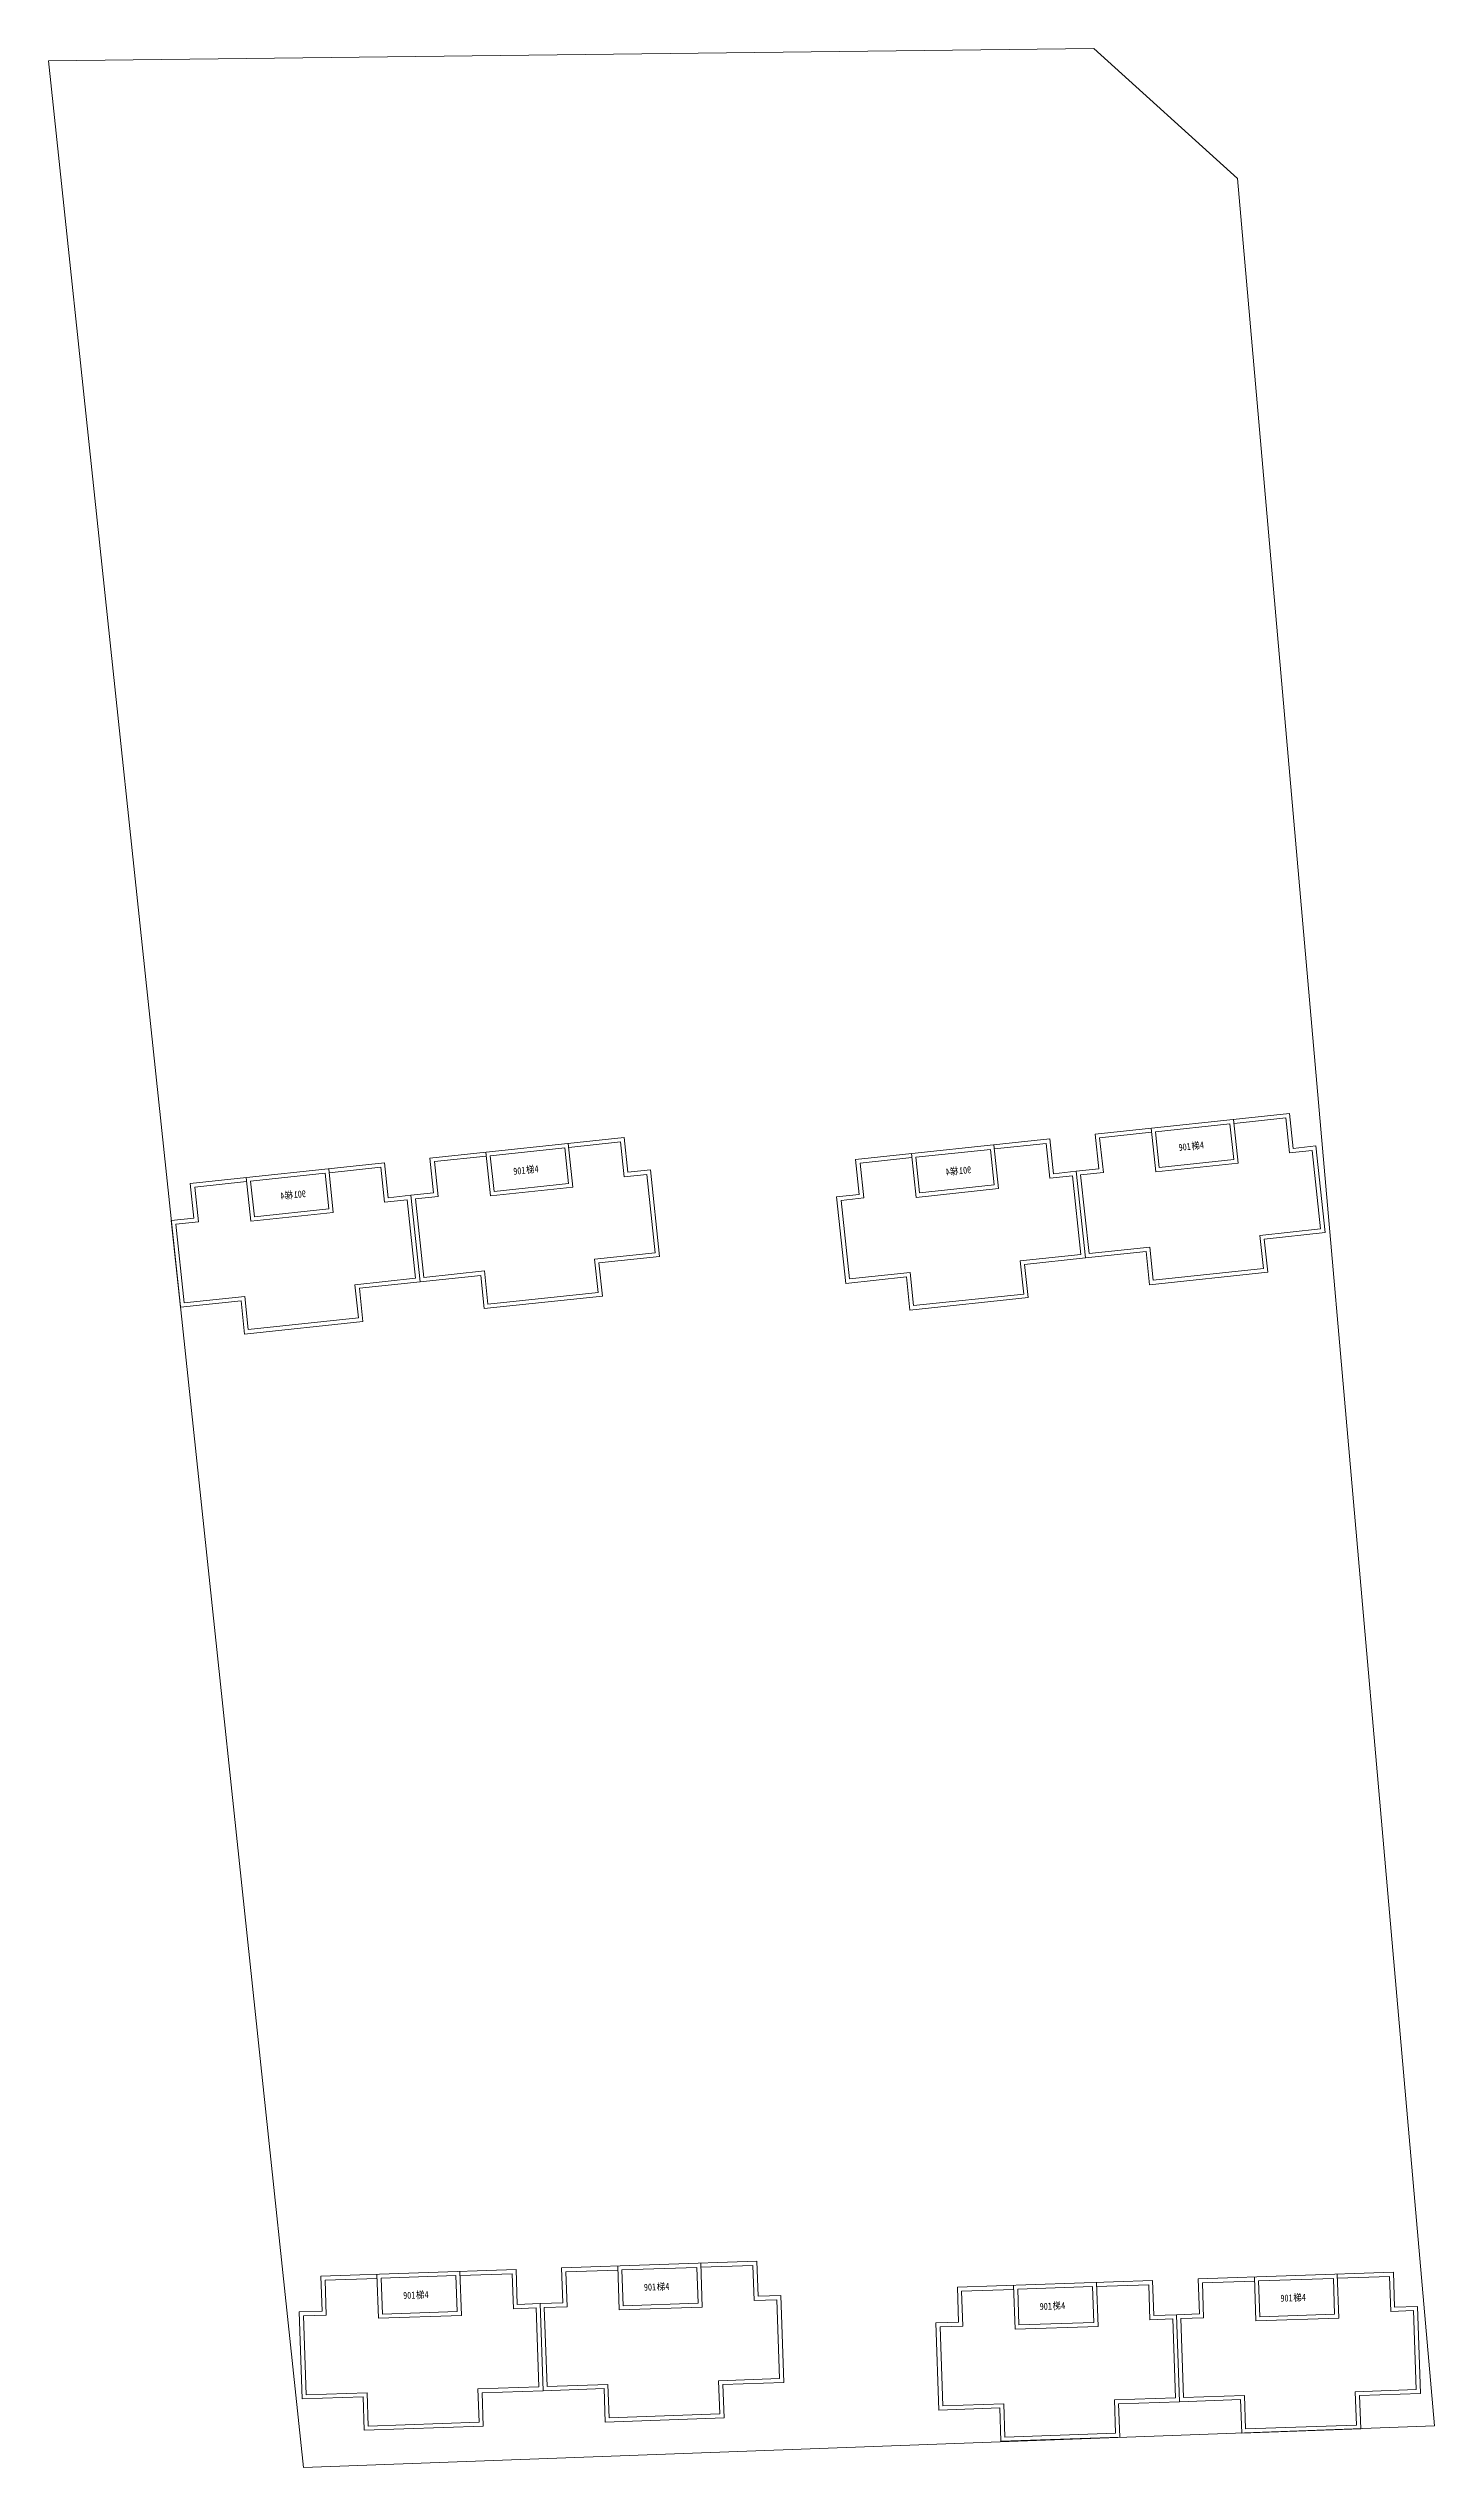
# Model space of a CAD drawing. Extents: x 65861 to 180383, y -19954 to 24543.
# Drawn here: x 126105 to 127808, y -12083 to -9111 of the extents above; entities that cross this region are included whole.
import ezdxf

# ---------------------------------------------------------------- set-up
doc = ezdxf.new("R2010")
doc.units = 0
doc.header["$LTSCALE"] = 1000
doc.header["$MEASUREMENT"] = 0
doc.layers.add('140', color=2, linetype='Continuous', lineweight=5)
doc.layers.add('901T4', color=2, linetype='Continuous', lineweight=5)
doc.styles.add('黑体', font='SIMHEI.TTF', dxfattribs={"width": 0.85, "height": 10})

# ---------------------------------------------------------------- blocks, each defined once
blk = doc.blocks.new('hg')
at = {"layer": '901T4', "color": 0, "linetype": 'ByBlock', "style": '黑体', "width": 0.85}
for s, p in [('901', (63477.1, -17864.65)), ('梯', (63478.68, -17864.6)), ('4', (63479.73, -17864.56))]:
    blk.add_text(s, height=0.859, rotation=1.9639, dxfattribs=at).set_placement(p)

msp = doc.modelspace()

# ---------------------------------------------------------------- linework, layer by layer
at = {"layer": '140', "color": 7}
for p, q in [((127389.2, -9111.1), (126104.9, -9126.5)), ((127565.9, -9270.9), (127389.2, -9111.1)), ((126104.9, -9126.5), (126418.3, -12082.7)), ((127807.9, -12031.5), (127565.9, -9270.9)), ((127629.6, -10419.4), (127390.9, -10444.7)), ((127561, -10426.7), (127566.7, -10480.4)), ((127625.2, -10424.9), (127561.5, -10431.7)), ((127629.7, -10467.7), (127625.2, -10424.9)), ((127634.1, -10462.2), (127629.6, -10419.4)), ((126812.3, -10448.8), (126573.6, -10474.1)), ((126743.6, -10456.1), (126749.3, -10509.8)), ((126807.8, -10454.3), (126744.2, -10461)), ((126812.3, -10497.1), (126807.8, -10454.3)), ((126816.8, -10491.6), (126812.3, -10448.8)), ((127096.6, -10475.9), (127335.3, -10450.6)), ((127272.3, -10511.6), (127266.6, -10457.9)), ((127267.2, -10462.9), (127330.8, -10456.1)), ((127330.8, -10456.1), (127335.3, -10498.9)), ((127335.3, -10450.6), (127339.8, -10493.4)), ((127390.9, -10444.7), (127395.5, -10487.5)), ((127460.1, -10442.4), (127396.4, -10449.2)), ((127396.4, -10449.2), (127401, -10491.9)), ((127465.3, -10491.2), (127459.6, -10437.5)), ((127465.1, -10441.9), (127556.5, -10432.2)), ((127469.7, -10485.7), (127465.1, -10441.9)), ((127556.5, -10432.2), (127556.5, -10432.2)), ((127556.5, -10432.2), (127561.2, -10476)), ((127662, -10459.2), (127634.1, -10462.2)), ((127673.3, -10565.6), (127662, -10459.2)), ((126279.2, -10505.3), (126517.9, -10480)), ((126455, -10541), (126449.3, -10487.3)), ((126449.8, -10492.2), (126513.5, -10485.5)), ((126513.5, -10485.5), (126518, -10528.3)), ((126517.9, -10480), (126522.4, -10522.8)), ((126573.6, -10474.1), (126578.1, -10516.9)), ((126642.7, -10471.8), (126579.1, -10478.5)), ((126579.1, -10478.5), (126583.6, -10521.3)), ((126647.9, -10520.5), (126642.2, -10466.8)), ((126647.7, -10471.3), (126739.2, -10461.6)), ((126652.4, -10515), (126647.7, -10471.3)), ((126739.2, -10461.6), (126739.2, -10461.6)), ((126739.2, -10461.6), (126743.8, -10505.3)), ((126844.6, -10488.6), (126816.8, -10491.6)), ((126855.9, -10595), (126844.6, -10488.6)), ((127101.1, -10518.7), (127096.6, -10475.9)), ((127102.1, -10480.4), (127165.7, -10473.6)), ((127106.6, -10523.1), (127102.1, -10480.4)), ((127165.2, -10468.7), (127170.9, -10522.4)), ((127262.2, -10463.4), (127170.7, -10473.1)), ((127170.7, -10473.1), (127170.7, -10473.1)), ((127170.7, -10473.1), (127175.3, -10516.9)), ((127266.8, -10507.2), (127262.2, -10463.4)), ((127395.5, -10487.5), (127367.6, -10490.4)), ((127566.7, -10480.4), (127465.3, -10491.2)), ((127561.2, -10476), (127469.7, -10485.7)), ((127657.5, -10464.7), (127629.7, -10467.7)), ((127667.8, -10561.2), (127657.5, -10464.7)), ((126283.8, -10548.1), (126279.2, -10505.3)), ((126284.7, -10509.7), (126348.4, -10503)), ((126289.3, -10552.5), (126284.7, -10509.7)), ((126347.9, -10498), (126353.6, -10551.7)), ((126444.8, -10492.8), (126353.4, -10502.5)), ((126353.4, -10502.5), (126353.4, -10502.5)), ((126353.4, -10502.5), (126358, -10546.2)), ((126449.5, -10536.5), (126444.8, -10492.8)), ((126578.1, -10516.9), (126550.3, -10519.8)), ((126749.3, -10509.8), (126647.9, -10520.5)), ((126743.8, -10505.3), (126652.4, -10515)), ((126840.2, -10494.1), (126812.3, -10497.1)), ((126850.4, -10590.6), (126840.2, -10494.1)), ((127073.3, -10521.6), (127101.1, -10518.7)), ((127170.9, -10522.4), (127272.3, -10511.6)), ((127175.3, -10516.9), (127266.8, -10507.2)), ((127335.3, -10498.9), (127363.2, -10495.9)), ((127339.8, -10493.4), (127367.6, -10490.4)), ((127363.2, -10495.9), (127373.4, -10592.4)), ((127367.6, -10490.4), (127378.9, -10596.8)), ((127367.6, -10490.4), (127378.9, -10596.8)), ((127401, -10491.9), (127373.1, -10494.9)), ((127373.1, -10494.9), (127383.4, -10591.3)), ((126255.9, -10551), (126283.8, -10548.1)), ((126353.6, -10551.7), (126455, -10541)), ((126358, -10546.2), (126449.5, -10536.5)), ((126518, -10528.3), (126545.8, -10525.3)), ((126522.4, -10522.8), (126550.3, -10519.8)), ((126545.8, -10525.3), (126556.1, -10621.8)), ((126550.3, -10519.8), (126561.6, -10626.2)), ((126550.3, -10519.8), (126561.6, -10626.2)), ((126583.6, -10521.3), (126555.8, -10524.3)), ((126555.8, -10524.3), (126566, -10620.7)), ((127084.6, -10628), (127073.3, -10521.6)), ((127078.8, -10526.1), (127106.6, -10523.1)), ((127089, -10622.5), (127078.8, -10526.1)), ((126267.2, -10657.4), (126255.9, -10551)), ((126261.4, -10555.5), (126289.3, -10552.5)), ((126271.7, -10651.9), (126261.4, -10555.5)), ((127593.2, -10569.1), (127667.8, -10561.2)), ((127597.6, -10609.9), (127593.2, -10569.1)), ((127598.7, -10573.6), (127673.3, -10565.6)), ((127603.1, -10614.3), (127598.7, -10573.6)), ((126775.8, -10598.5), (126850.4, -10590.6)), ((126780.3, -10639.2), (126775.8, -10598.5)), ((126781.3, -10602.9), (126855.9, -10595)), ((126785.8, -10643.7), (126781.3, -10602.9)), ((127373.4, -10592.4), (127298.8, -10600.3)), ((127298.8, -10600.3), (127303.3, -10641.1)), ((127378.9, -10596.8), (127304.3, -10604.8)), ((127304.3, -10604.8), (127308.8, -10645.5)), ((127378.9, -10596.8), (127453.5, -10588.9)), ((127383.4, -10591.3), (127458, -10583.4)), ((127453.5, -10588.9), (127457.7, -10629.7)), ((127458, -10583.4), (127462.1, -10624.2)), ((126556.1, -10621.8), (126481.5, -10629.7)), ((126481.5, -10629.7), (126485.9, -10670.4)), ((126561.6, -10626.2), (126487, -10634.1)), ((126487, -10634.1), (126491.4, -10674.9)), ((126561.6, -10626.2), (126636.1, -10618.3)), ((126566, -10620.7), (126640.6, -10612.8)), ((126636.1, -10618.3), (126640.3, -10659.1)), ((126640.6, -10612.8), (126644.8, -10653.6)), ((127159.1, -10620.1), (127084.6, -10628)), ((127163.6, -10614.6), (127089, -10622.5)), ((127163.3, -10660.9), (127159.1, -10620.1)), ((127167.8, -10655.4), (127163.6, -10614.6)), ((127457.7, -10629.7), (127603.1, -10614.3)), ((127462.1, -10624.2), (127597.6, -10609.9)), ((126341.8, -10649.5), (126267.2, -10657.4)), ((126346.3, -10644), (126271.7, -10651.9)), ((126346, -10690.3), (126341.8, -10649.5)), ((126350.4, -10684.8), (126346.3, -10644)), ((126640.3, -10659.1), (126785.8, -10643.7)), ((126644.8, -10653.6), (126780.3, -10639.2)), ((127308.8, -10645.5), (127163.3, -10660.9)), ((127303.3, -10641.1), (127167.8, -10655.4)), ((126491.4, -10674.9), (126346, -10690.3)), ((126485.9, -10670.4), (126350.4, -10684.8)), ((126679.5, -11839.3), (126439.7, -11847.6)), ((126439.7, -11847.6), (126441.1, -11890.5)), ((126508.8, -11850.2), (126444.8, -11852.4)), ((126444.8, -11852.4), (126446.3, -11895.4)), ((126510.5, -11899.2), (126508.6, -11845.2)), ((126513.8, -11850), (126605.7, -11846.9)), ((126515.3, -11894), (126513.8, -11850)), ((126605.7, -11846.9), (126605.7, -11846.9)), ((126605.7, -11846.9), (126607.2, -11890.8)), ((126610.6, -11841.7), (126612.4, -11895.7)), ((126674.7, -11844.5), (126610.7, -11846.7)), ((126676.2, -11887.5), (126674.7, -11844.5)), ((126681, -11882.3), (126679.5, -11839.3)), ((126975.4, -11829.2), (126735.5, -11837.4)), ((126735.5, -11837.4), (126737, -11880.4)), ((126804.6, -11840), (126740.7, -11842.2)), ((126740.7, -11842.2), (126742.1, -11885.2)), ((126806.3, -11889), (126804.5, -11835.1)), ((126809.6, -11839.9), (126901.6, -11836.7)), ((126811.1, -11883.9), (126809.6, -11839.9)), ((126901.6, -11836.7), (126901.6, -11836.7)), ((126901.6, -11836.7), (126903.1, -11880.7)), ((126906.4, -11831.6), (126908.2, -11885.5)), ((126970.5, -11834.4), (126906.6, -11836.6)), ((126972, -11877.3), (126970.5, -11834.4)), ((126976.8, -11872.2), (126975.4, -11829.2)), ((127461.5, -11852.9), (127221.7, -11861.1)), ((127392.6, -11855.2), (127394.4, -11909.2)), ((127463, -11895.8), (127461.5, -11852.9)), ((127757.4, -11842.7), (127517.5, -11850.9)), ((127517.5, -11850.9), (127519, -11893.9)), ((127586.6, -11853.6), (127522.7, -11855.8)), ((127522.7, -11855.8), (127524.1, -11898.7)), ((127588.3, -11902.5), (127586.5, -11848.6)), ((127591.6, -11853.4), (127683.6, -11850.3)), ((127593.1, -11897.4), (127591.6, -11853.4)), ((127683.6, -11850.3), (127683.6, -11850.3)), ((127683.6, -11850.3), (127685.1, -11894.2)), ((127688.4, -11845.1), (127690.2, -11899.1)), ((127752.5, -11847.9), (127688.6, -11850.1)), ((127754, -11890.9), (127752.5, -11847.9)), ((127758.8, -11885.7), (127757.4, -11842.7)), ((126704.2, -11886.5), (126676.2, -11887.5)), ((126709, -11881.3), (126681, -11882.3)), ((126707.5, -11983.5), (126704.2, -11886.5)), ((126737, -11880.4), (126709, -11881.3)), ((126712.6, -11988.3), (126709, -11881.3)), ((126709, -11881.3), (126712.6, -11988.3)), ((126742.1, -11885.2), (126714.1, -11886.2)), ((126714.1, -11886.2), (126717.5, -11983.1)), ((126908.2, -11885.5), (126806.3, -11889)), ((126903.1, -11880.7), (126811.1, -11883.9)), ((127000, -11876.4), (126972, -11877.3)), ((127004.8, -11871.2), (126976.8, -11872.2)), ((127003.3, -11973.3), (127000, -11876.4)), ((127008.5, -11978.1), (127004.8, -11871.2)), ((127221.7, -11861.1), (127223.1, -11904.1)), ((127290.8, -11863.7), (127226.8, -11865.9)), ((127226.8, -11865.9), (127228.3, -11908.9)), ((127292.5, -11912.7), (127290.6, -11858.7)), ((127295.8, -11863.6), (127387.7, -11860.4)), ((127297.3, -11907.5), (127295.8, -11863.6)), ((127387.7, -11860.4), (127387.7, -11860.4)), ((127387.7, -11860.4), (127389.2, -11904.4)), ((127456.7, -11858), (127392.7, -11860.2)), ((127458.2, -11901), (127456.7, -11858)), ((127786.8, -11884.7), (127758.8, -11885.7)), ((127790.5, -11991.7), (127786.8, -11884.7)), ((126441.1, -11890.5), (126413.2, -11891.5)), ((126413.2, -11891.5), (126416.8, -11998.4)), ((126446.3, -11895.4), (126418.3, -11896.3)), ((126418.3, -11896.3), (126421.6, -11993.3)), ((126612.4, -11895.7), (126510.5, -11899.2)), ((126607.2, -11890.8), (126515.3, -11894)), ((127223.1, -11904.1), (127195.2, -11905)), ((127195.2, -11905), (127198.8, -12012)), ((127228.3, -11908.9), (127200.3, -11909.9)), ((127200.3, -11909.9), (127203.6, -12006.8)), ((127394.4, -11909.2), (127292.5, -11912.7)), ((127389.2, -11904.4), (127297.3, -11907.5)), ((127486.2, -11900), (127458.2, -11901)), ((127491, -11894.9), (127463, -11895.8)), ((127489.5, -11997), (127486.2, -11900)), ((127519, -11893.9), (127491, -11894.9)), ((127494.6, -12001.8), (127491, -11894.9)), ((127491, -11894.9), (127494.6, -12001.8)), ((127524.1, -11898.7), (127496.1, -11899.7)), ((127496.1, -11899.7), (127499.5, -11996.6)), ((127690.2, -11899.1), (127588.3, -11902.5)), ((127685.1, -11894.2), (127593.1, -11897.4)), ((127782, -11889.9), (127754, -11890.9)), ((127785.3, -11986.8), (127782, -11889.9)), ((126928.3, -11975.9), (127003.3, -11973.3)), ((126416.8, -11998.4), (126491.8, -11995.9)), ((126421.6, -11993.3), (126496.6, -11990.7)), ((126491.8, -11995.9), (126493, -12036.8)), ((126496.6, -11990.7), (126497.9, -12031.7)), ((126632.5, -11986), (126707.5, -11983.5)), ((126634, -12027), (126632.5, -11986)), ((126637.7, -11990.9), (126712.6, -11988.3)), ((126639.2, -12031.8), (126637.7, -11990.9)), ((126712.6, -11988.3), (126787.6, -11985.7)), ((126717.5, -11983.1), (126792.4, -11980.5)), ((126787.6, -11985.7), (126788.9, -12026.7)), ((126792.4, -11980.5), (126793.7, -12021.5)), ((126929.9, -12016.8), (126928.3, -11975.9)), ((126933.5, -11980.7), (127008.5, -11978.1)), ((126935.1, -12021.7), (126933.5, -11980.7)), ((127203.6, -12006.8), (127278.6, -12004.2)), ((127278.6, -12004.2), (127279.9, -12045.2)), ((127414.5, -11999.6), (127489.5, -11997)), ((127416, -12040.5), (127414.5, -11999.6)), ((127419.7, -12004.4), (127494.6, -12001.8)), ((127421.2, -12045.3), (127419.7, -12004.4)), ((127494.6, -12001.8), (127569.6, -11999.2)), ((127499.5, -11996.6), (127574.4, -11994.1)), ((127569.6, -11999.2), (127570.9, -12040.2)), ((127574.4, -11994.1), (127575.7, -12035)), ((127710.3, -11989.4), (127785.3, -11986.8)), ((127711.9, -12030.4), (127710.3, -11989.4)), ((127715.5, -11994.2), (127790.5, -11991.7)), ((127717.1, -12035.2), (127715.5, -11994.2)), ((126418.3, -12082.7), (127807.9, -12031.5)), ((126493, -12036.8), (126639.2, -12031.8)), ((126497.9, -12031.7), (126634, -12027)), ((126788.9, -12026.7), (126935.1, -12021.7)), ((126793.7, -12021.5), (126929.9, -12016.8)), ((127198.8, -12012), (127273.8, -12009.4)), ((127273.8, -12009.4), (127275, -12050.4)), ((127575.7, -12035), (127711.9, -12030.4)), ((127275, -12050.4), (127421.2, -12045.3)), ((127279.9, -12045.2), (127416, -12040.5)), ((127570.9, -12040.2), (127717.1, -12035.2))]:
    msp.add_line(p, q, dxfattribs=at)

# ---------------------------------------------------------------- block references
at = {"layer": '140', "color": 7, "yscale": 10.00000000931323, "zscale": 10}
for p, xscale, rotation in [((-518868.3, 120166.5), 10.0000000092915, 4.29267192941), ((-519685.6, 120137.2), 10.0000000092915, 4.29267192941), ((-508572.6, 164497.2), 10.00000000932745, 0.2060396522412653), ((-508868.4, 164487.1), 10.00000000928222, 0.2060396729196615), ((-508086.4, 164473.6), 10.00000000928222, 0.2060396729196615), ((-507790.6, 164483.7), 10.00000000932745, 0.2060396522412653)]:
    msp.add_blockref('hg', p, dxfattribs=dict(at, xscale=xscale, rotation=rotation))
at = {"layer": '140', "color": 7, "extrusion": (0, 0, -1), "xscale": 10.00000000931069, "yscale": 10.00000000931323, "zscale": -10, "rotation": 352.1915258152902}
for p in [(-731852.9, 252738.9), (-731035.6, 252709.5)]:
    msp.add_blockref('hg', p, dxfattribs=at)

doc.saveas('drawing.dxf')
